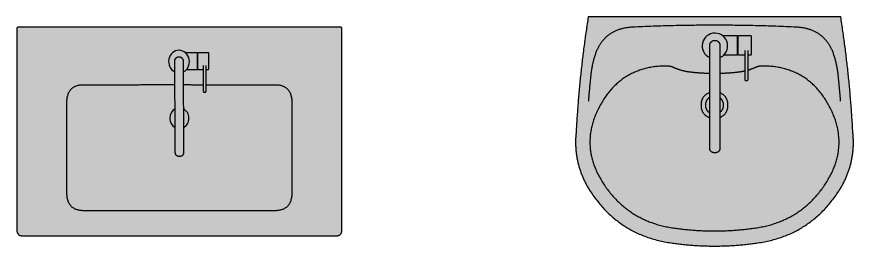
# Model space of a CAD drawing. Header units: metres. Extents: x -17 to 580, y -130 to 19.
# Drawn here: x 292.633 to 294.379, y -25.295 to -24.811 of the extents above; entities that cross this region are included whole.
import ezdxf

# ---------------------------------------------------------------- set-up
doc = ezdxf.new("R2010")
doc.units = ezdxf.units.M
doc.linetypes.add('Style Black Lines_2', pattern=[0])
for name, color, linetype, true_color in [('Furniture', 7, 'Continuous', 0x7a8bf7), ('Imported blocks', 7, 'Continuous', 0x7a8bf7), ('Mood Board', 7, 'Continuous', 0x7a8bf7)]:
    doc.layers.add(name, color=color, linetype=linetype, true_color=true_color)

# ---------------------------------------------------------------- blocks, each defined once
blk = doc.blocks.new('Rectangular sink L')
at = {"layer": 'Imported blocks', "transparency": 33554483}
h = blk.add_hatch(color=256, dxfattribs=at)
edge = h.paths.add_edge_path(flags=0)
edge.add_spline(control_points=[(0.085, 0.24), (0.485, 0.24), (0.885, 0.24)], knot_values=[0, 0, 0, 1, 1, 1], degree=2, periodic=0)
edge.add_spline(control_points=[(0.885, 0.24), (0.9, 0.24), (0.9, 0.255)], knot_values=[0, 0, 0, 1, 1, 1], degree=2, periodic=0)
edge.add_spline(control_points=[(0.9, 0.255), (0.9, 0.49), (0.9, 0.725)], knot_values=[0, 0, 0, 1, 1, 1], degree=2, periodic=0)
edge.add_spline(control_points=[(0.9, 0.725), (0.9, 0.73), (0.895, 0.73)], knot_values=[0, 0, 0, 1, 1, 1], degree=2, periodic=0)
edge.add_spline(control_points=[(0.895, 0.73), (0.485, 0.73), (0.075, 0.73)], knot_values=[0, 0, 0, 1, 1, 1], degree=2, periodic=0)
edge.add_spline(control_points=[(0.075, 0.73), (0.07, 0.73), (0.07, 0.725)], knot_values=[0, 0, 0, 1, 1, 1], degree=2, periodic=0)
edge.add_spline(control_points=[(0.07, 0.725), (0.07, 0.49), (0.07, 0.255)], knot_values=[0, 0, 0, 1, 1, 1], degree=2, periodic=0)
edge.add_spline(control_points=[(0.07, 0.255), (0.07, 0.24), (0.085, 0.24)], knot_values=[0, 0, 0, 1, 1, 1], degree=2, periodic=0)
at = {"layer": 'Imported blocks', "linetype": 'Style Black Lines_2'}
for points in [[(0.5316, 0.6653), (0.5301, 0.6653)], [(0.5316, 0.6338), (0.5301, 0.6338)]]:
    blk.add_lwpolyline(points, dxfattribs=at)
at = {"layer": 'Imported blocks'}
for points, degree in [([(0.075, 0.73), (0.07, 0.73), (0.07, 0.725)], 2), ([(0.895, 0.73), (0.485, 0.73), (0.075, 0.73)], 2), ([(0.9, 0.725), (0.9, 0.73), (0.895, 0.73)], 2), ([(0.07, 0.725), (0.07, 0.49), (0.07, 0.255)], 2), ([(0.9, 0.255), (0.9, 0.49), (0.9, 0.725)], 2), ([(0.4844, 0.6753), (0.4714, 0.6754), (0.4611, 0.6671), (0.4583, 0.6544)], 3), ([(0.5101, 0.654), (0.5075, 0.6667), (0.4973, 0.6751), (0.4844, 0.6753)], 3), ([(0.4992, 0.6705), (0.5147, 0.6705), (0.5301, 0.6705)], 2), ([(0.5301, 0.6705), (0.5301, 0.6499), (0.5301, 0.6293)], 2), ([(0.534, 0.6698), (0.5316, 0.6698), (0.5316, 0.6674)], 2), ([(0.558, 0.6698), (0.546, 0.6698), (0.534, 0.6698)], 2), ([(0.5603, 0.6674), (0.5603, 0.6698), (0.558, 0.6698)], 2), ([(0.4583, 0.6544), (0.4555, 0.6418), (0.4615, 0.63), (0.4733, 0.6247)], 3), ([(0.4733, 0.6497), (0.4733, 0.6541), (0.4764, 0.6572)], 2), ([(0.4764, 0.6572), (0.4795, 0.6603), (0.4839, 0.6603)], 2), ([(0.4839, 0.6603), (0.4883, 0.6603), (0.4914, 0.6572)], 2), ([(0.4914, 0.6572), (0.4945, 0.6541), (0.4945, 0.6497)], 2), ([(0.4945, 0.6245), (0.5064, 0.6296), (0.5126, 0.6413), (0.5101, 0.654)], 3), ([(0.5316, 0.6674), (0.5316, 0.6499), (0.5316, 0.6325)], 2), ([(0.5603, 0.6325), (0.5603, 0.6499), (0.5603, 0.6674)], 2), ([(0.4745, 0.4369), (0.4739, 0.5433), (0.4733, 0.6497)], 2), ([(0.4945, 0.6497), (0.4951, 0.5433), (0.4957, 0.4369)], 2), ([(0.5316, 0.6325), (0.5316, 0.6301), (0.534, 0.6301)], 2), ([(0.546, 0.6395), (0.546, 0.6096), (0.546, 0.5798)], 2), ([(0.5531, 0.5798), (0.5531, 0.6096), (0.5531, 0.6395)], 2), ([(0.558, 0.6301), (0.5603, 0.6301), (0.5603, 0.6325)], 2), ([(0.5301, 0.6293), (0.516, 0.6293), (0.502, 0.6293)], 2), ([(0.534, 0.6301), (0.54, 0.6301), (0.546, 0.6301)], 2), ([(0.5531, 0.6301), (0.5556, 0.6301), (0.558, 0.6301)], 2), ([(0.2399, 0.5939), (0.197, 0.5939), (0.197, 0.551)], 2), ([(0.4736, 0.594), (0.3568, 0.5939), (0.2399, 0.5939)], 2), ([(0.546, 0.5939), (0.5204, 0.5939), (0.4948, 0.594)], 2), ([(0.73, 0.5939), (0.6415, 0.5939), (0.5531, 0.5939)], 2), ([(0.7729, 0.551), (0.7729, 0.5939), (0.73, 0.5939)], 2), ([(0.546, 0.5798), (0.546, 0.5768), (0.549, 0.5768)], 2), ([(0.549, 0.5768), (0.5496, 0.5768), (0.5501, 0.5768)], 2), ([(0.5501, 0.5768), (0.5531, 0.5768), (0.5531, 0.5798)], 2), ([(0.197, 0.551), (0.197, 0.4469), (0.197, 0.3428)], 2), ([(0.474, 0.5377), (0.4656, 0.5334), (0.4607, 0.5253), (0.4608, 0.516)], 3), ([(0.5092, 0.5163), (0.5092, 0.5259), (0.5039, 0.5341), (0.4951, 0.5382)], 3), ([(0.7729, 0.3428), (0.7729, 0.4469), (0.7729, 0.551)], 2), ([(0.4608, 0.516), (0.4608, 0.5067), (0.4658, 0.4986), (0.4742, 0.4944)], 3), ([(0.4954, 0.4942), (0.5041, 0.4984), (0.5093, 0.5066), (0.5092, 0.5163)], 3), ([(0.4851, 0.4263), (0.4745, 0.4263), (0.4745, 0.4369)], 2), ([(0.4957, 0.4369), (0.4957, 0.4263), (0.4851, 0.4263)], 2), ([(0.197, 0.3428), (0.197, 0.2998), (0.2399, 0.2998)], 2), ([(0.73, 0.2998), (0.7729, 0.2998), (0.7729, 0.3428)], 2), ([(0.2399, 0.2998), (0.4849, 0.2998), (0.73, 0.2998)], 2), ([(0.07, 0.255), (0.07, 0.24), (0.085, 0.24)], 2), ([(0.085, 0.24), (0.485, 0.24), (0.885, 0.24)], 2), ([(0.885, 0.24), (0.9, 0.24), (0.9, 0.255)], 2)]:
    blk.add_open_spline(points, degree=degree, dxfattribs=at)
blk = doc.blocks.new('Prominence')
at = {"layer": 'Imported blocks', "transparency": 33554483}
h = blk.add_hatch(color=256, dxfattribs=at)
edge = h.paths.add_edge_path(flags=0)
edge.add_spline(control_points=[(0.2686, 0.1269), (0.359, 0.1138), (0.4493, 0.1269)], knot_values=[0, 0, 0, 1, 1, 1], degree=2, periodic=0)
edge.add_spline(control_points=[(0.4493, 0.1269), (0.558, 0.1426), (0.6176, 0.2348)], knot_values=[0, 0, 0, 1, 1, 1], degree=2, periodic=0)
edge.add_spline(control_points=[(0.6176, 0.2348), (0.6539, 0.2909), (0.6469, 0.3573)], knot_values=[0, 0, 0, 1, 1, 1], degree=2, periodic=0)
edge.add_spline(control_points=[(0.6469, 0.3573), (0.6404, 0.4781), (0.6217, 0.5976)], knot_values=[0, 0, 0, 1, 1, 1], degree=2, periodic=0)
edge.add_spline(control_points=[(0.6217, 0.5976), (0.359, 0.5976), (0.0963, 0.5976)], knot_values=[0, 0, 0, 1, 1, 1], degree=2, periodic=0)
edge.add_spline(control_points=[(0.0963, 0.5976), (0.0775, 0.4781), (0.071, 0.3573)], knot_values=[0, 0, 0, 1, 1, 1], degree=2, periodic=0)
edge.add_spline(control_points=[(0.071, 0.3573), (0.0641, 0.2909), (0.1003, 0.2348)], knot_values=[0, 0, 0, 1, 1, 1], degree=2, periodic=0)
edge.add_spline(control_points=[(0.1003, 0.2348), (0.1599, 0.1426), (0.2686, 0.1269)], knot_values=[0, 0, 0, 1, 1, 1], degree=2, periodic=0)
at = {"layer": 'Imported blocks', "linetype": 'Style Black Lines_2'}
for points in [[(0.4074, 0.5537), (0.4059, 0.5537)], [(0.4074, 0.522), (0.4059, 0.522)]]:
    blk.add_lwpolyline(points, dxfattribs=at)
at = {"layer": 'Imported blocks'}
for points, degree in [([(0.0963, 0.5976), (0.0775, 0.4781), (0.071, 0.3573)], 2), ([(0.6217, 0.5976), (0.359, 0.5976), (0.0963, 0.5976)], 2), ([(0.6469, 0.3573), (0.6404, 0.4781), (0.6217, 0.5976)], 2), ([(0.5294, 0.5759), (0.359, 0.5842), (0.1885, 0.5759)], 2), ([(0.1885, 0.5759), (0.126, 0.5729), (0.1087, 0.5127)], 2), ([(0.3601, 0.5635), (0.3472, 0.5636), (0.3368, 0.5553), (0.3341, 0.5427)], 3), ([(0.3858, 0.5422), (0.3833, 0.5549), (0.3731, 0.5634), (0.3601, 0.5635)], 3), ([(0.6093, 0.5127), (0.5919, 0.5729), (0.5294, 0.5759)], 2), ([(0.3341, 0.5427), (0.3313, 0.53), (0.3373, 0.5182), (0.3491, 0.5129)], 3), ([(0.3491, 0.538), (0.3491, 0.5423), (0.3522, 0.5454)], 2), ([(0.3522, 0.5454), (0.3553, 0.5485), (0.3597, 0.5485)], 2), ([(0.3597, 0.5485), (0.3641, 0.5485), (0.3672, 0.5454)], 2), ([(0.3672, 0.5454), (0.3703, 0.5423), (0.3703, 0.538)], 2), ([(0.3703, 0.5127), (0.3822, 0.5178), (0.3884, 0.5295), (0.3858, 0.5422)], 3), ([(0.375, 0.5587), (0.3905, 0.5587), (0.4059, 0.5587)], 2), ([(0.4059, 0.5587), (0.4059, 0.5381), (0.4059, 0.5175)], 2), ([(0.4098, 0.558), (0.4074, 0.558), (0.4074, 0.5556)], 2), ([(0.4074, 0.5556), (0.4074, 0.5382), (0.4074, 0.5207)], 2), ([(0.4338, 0.558), (0.4218, 0.558), (0.4098, 0.558)], 2), ([(0.4361, 0.5556), (0.4361, 0.558), (0.4338, 0.558)], 2), ([(0.4361, 0.5207), (0.4361, 0.5382), (0.4361, 0.5556)], 2), ([(0.3491, 0.3251), (0.3491, 0.4315), (0.3491, 0.538)], 2), ([(0.3703, 0.538), (0.3703, 0.4315), (0.3703, 0.3251)], 2), ([(0.4218, 0.5277), (0.4218, 0.4978), (0.4218, 0.468)], 2), ([(0.4289, 0.468), (0.4289, 0.4978), (0.4289, 0.5277)], 2), ([(0.1087, 0.5128), (0.1035, 0.4949), (0.1016, 0.4765)], 2), ([(0.4059, 0.5175), (0.3918, 0.5175), (0.3778, 0.5175)], 2), ([(0.4074, 0.5207), (0.4074, 0.5183), (0.4098, 0.5183)], 2), ([(0.4098, 0.5183), (0.4158, 0.5183), (0.4218, 0.5183)], 2), ([(0.4289, 0.5183), (0.4313, 0.5183), (0.4338, 0.5183)], 2), ([(0.4338, 0.5183), (0.4361, 0.5183), (0.4361, 0.5207)], 2), ([(0.6164, 0.4765), (0.6144, 0.4949), (0.6093, 0.5128)], 2), ([(0.2591, 0.4951), (0.1655, 0.4951), (0.1207, 0.4129)], 2), ([(0.2735, 0.4921), (0.2666, 0.4951), (0.2591, 0.4951)], 2), ([(0.3098, 0.4821), (0.2909, 0.4843), (0.2735, 0.4921)], 2), ([(0.4445, 0.4921), (0.4369, 0.4887), (0.4289, 0.4863)], 2), ([(0.4588, 0.4951), (0.4513, 0.4951), (0.4445, 0.4921)], 2), ([(0.5972, 0.4129), (0.5525, 0.4951), (0.4588, 0.4951)], 2), ([(0.1016, 0.4765), (0.0987, 0.4492), (0.0965, 0.4218)], 2), ([(0.3491, 0.4795), (0.3294, 0.4799), (0.3098, 0.4821)], 2), ([(0.4081, 0.4821), (0.3893, 0.48), (0.3703, 0.4795)], 2), ([(0.4218, 0.4845), (0.415, 0.4829), (0.4081, 0.4821)], 2), ([(0.6215, 0.4218), (0.6192, 0.4492), (0.6164, 0.4765)], 2), ([(0.4218, 0.468), (0.4218, 0.465), (0.4248, 0.465)], 2), ([(0.4248, 0.465), (0.4253, 0.465), (0.4259, 0.465)], 2), ([(0.4259, 0.465), (0.4289, 0.465), (0.4289, 0.468)], 2), ([(0.3491, 0.4399), (0.3309, 0.4331), (0.3309, 0.4137)], 2), ([(0.387, 0.4137), (0.387, 0.4319), (0.3703, 0.4393)], 2), ([(0.3491, 0.4297), (0.3401, 0.4242), (0.3401, 0.4137)], 2), ([(0.3778, 0.4137), (0.3778, 0.4231), (0.3703, 0.4287)], 2), ([(0.1207, 0.4129), (0.0759, 0.3306), (0.1268, 0.2519)], 2), ([(0.3309, 0.4137), (0.3309, 0.3943), (0.3491, 0.3875)], 2), ([(0.3401, 0.4137), (0.3401, 0.4032), (0.3491, 0.3977)], 2), ([(0.3703, 0.3987), (0.3778, 0.4043), (0.3778, 0.4137)], 2), ([(0.3703, 0.3881), (0.387, 0.3955), (0.387, 0.4137)], 2), ([(0.5912, 0.2519), (0.642, 0.3306), (0.5972, 0.4129)], 2), ([(0.071, 0.3573), (0.0641, 0.2909), (0.1003, 0.2348)], 2), ([(0.6176, 0.2348), (0.6539, 0.2909), (0.6469, 0.3573)], 2), ([(0.3597, 0.3145), (0.3491, 0.3145), (0.3491, 0.3251)], 2), ([(0.3703, 0.3251), (0.3703, 0.3145), (0.3597, 0.3145)], 2), ([(0.1268, 0.2519), (0.1786, 0.1717), (0.2732, 0.1581)], 2), ([(0.4448, 0.1581), (0.5393, 0.1717), (0.5912, 0.2519)], 2), ([(0.1003, 0.2348), (0.1599, 0.1426), (0.2686, 0.1269)], 2), ([(0.4493, 0.1269), (0.558, 0.1426), (0.6176, 0.2348)], 2), ([(0.2732, 0.1581), (0.359, 0.1456), (0.4448, 0.1581)], 2), ([(0.2686, 0.1269), (0.359, 0.1138), (0.4493, 0.1269)], 2)]:
    blk.add_open_spline(points, degree=degree, dxfattribs=at)

msp = doc.modelspace()

# ---------------------------------------------------------------- block references
at = {"layer": 'Furniture', "xscale": 0.8152674023517869, "yscale": 0.8871004123640851}
msp.add_blockref('Rectangular sink L', (292.5756196, -25.4799605), dxfattribs=at)
at = {"layer": 'Mood Board'}
msp.add_blockref('Prominence', (293.725569, -25.4086735), dxfattribs=at)

doc.saveas('drawing.dxf')
